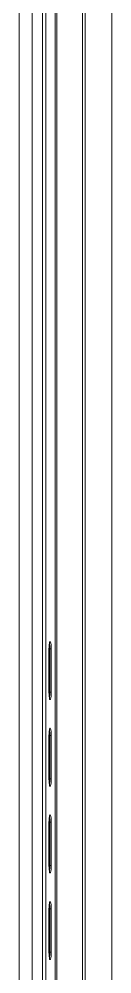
# Model space of a CAD drawing. Header units: inches. Extents: x 1518 to 2565, y 62 to 679.
# Drawn here: x 2129.49 to 2131.63, y 549.08 to 571.12 of the extents above; entities that cross this region are included whole.
import ezdxf

# ---------------------------------------------------------------- set-up
doc = ezdxf.new("R2010")
doc.units = ezdxf.units.IN
doc.header["$LTSCALE"] = 50
doc.header["$MEASUREMENT"] = 0
for name, color, linetype, lineweight in [('E2-ECOFEET', 254, 'Continuous', 5), ('ECOFEET', 254, 'Continuous', 5), ('TEXT', 1, 'Continuous', 20)]:
    doc.layers.add(name, color=color, linetype=linetype, lineweight=lineweight)

# ---------------------------------------------------------------- blocks, each defined once
blk = doc.blocks.new('Z1')
at = {"layer": 'ECOFEET', "color": 1, "linetype": 'Continuous'}
for p, q in [((0.871, 140.498), (0.871, 70.498)), ((1.523, 140.498), (1.523, 70.498)), ((2.142, 70.498), (2.142, 140.498)), ((0, 71.685), (0, 137.185)), ((0.301, 72.518), (0.301, 136.373))]:
    blk.add_line(p, q, dxfattribs=at)
for points in [[(0.832, 140.498), (0.832, 70.498), (0.617, 70.498), (0.54, 70.498), (0.497, 70.498)], [(0.617, 140.498), (0.54, 140.498), (0.54, 70.498)], [(0.617, 70.498), (0.617, 140.498), (0.832, 140.498), (0.871, 140.498), (1.461, 140.498)], [(1.461, 70.498), (1.523, 70.498), (2.142, 70.498), (2.143, 70.498), (2.143, 140.498), (2.142, 140.498), (1.523, 140.498), (1.461, 140.498), (1.461, 70.498), (0.871, 70.498), (0.832, 70.498)], [(0.708, 89.998), (0.742, 89.998), (0.742, 88.998), (0.708, 88.998)], [(0.708, 87.998), (0.742, 87.998), (0.742, 86.998), (0.708, 86.998)], [(0.708, 85.998), (0.742, 85.998), (0.742, 84.998), (0.708, 84.998)], [(0.708, 83.998), (0.742, 83.998), (0.742, 82.998), (0.708, 82.998)]]:
    blk.add_lwpolyline(points, dxfattribs=at)
at = {"layer": 'ECOFEET', "color": 1, "linetype": 'Continuous', "flags": 128}
for points in [[(0.742, 89.998), (0.741, 90.046), (0.738, 90.09), (0.733, 90.127), (0.727, 90.154), (0.719, 90.168), (0.712, 90.168), (0.705, 90.154), (0.699, 90.127), (0.694, 90.09), (0.691, 90.046), (0.69, 89.998), (0.69, 88.998), (0.691, 88.949), (0.694, 88.905), (0.699, 88.868), (0.705, 88.841), (0.712, 88.827), (0.719, 88.827), (0.727, 88.841), (0.733, 88.868), (0.738, 88.905), (0.741, 88.949), (0.742, 88.998)], [(0.742, 87.998), (0.741, 88.046), (0.738, 88.09), (0.733, 88.127), (0.727, 88.154), (0.719, 88.168), (0.712, 88.168), (0.705, 88.154), (0.699, 88.127), (0.694, 88.09), (0.691, 88.046), (0.69, 87.998), (0.69, 86.998), (0.691, 86.949), (0.694, 86.905), (0.699, 86.868), (0.705, 86.841), (0.712, 86.827), (0.719, 86.827), (0.727, 86.841), (0.733, 86.868), (0.738, 86.905), (0.741, 86.949), (0.742, 86.998)], [(0.742, 85.998), (0.741, 86.046), (0.738, 86.09), (0.733, 86.127), (0.727, 86.154), (0.719, 86.168), (0.712, 86.168), (0.705, 86.154), (0.699, 86.127), (0.694, 86.09), (0.691, 86.046), (0.69, 85.998), (0.69, 84.998), (0.691, 84.949), (0.694, 84.905), (0.699, 84.868), (0.705, 84.841), (0.712, 84.827), (0.719, 84.827), (0.727, 84.841), (0.733, 84.868), (0.738, 84.905), (0.741, 84.949), (0.742, 84.998)], [(0.742, 83.998), (0.741, 84.046), (0.738, 84.09), (0.733, 84.127), (0.727, 84.154), (0.719, 84.168), (0.712, 84.168), (0.705, 84.154), (0.699, 84.127), (0.694, 84.09), (0.691, 84.046), (0.69, 83.998), (0.69, 82.998), (0.691, 82.949), (0.694, 82.905), (0.699, 82.868), (0.705, 82.841), (0.712, 82.827), (0.719, 82.827), (0.727, 82.841), (0.733, 82.868), (0.738, 82.905), (0.741, 82.949), (0.742, 82.998)]]:
    blk.add_lwpolyline(points, dxfattribs=at)
at = {"layer": 'ECOFEET', "color": 1, "linetype": 'Continuous'}
for points in [[(0.699, 90.129, -0.044085), (0.708, 89.998), (0.708, 88.998, -0.044084), (0.699, 88.866)], [(0.699, 88.129, -0.044085), (0.708, 87.998), (0.708, 86.998, -0.044085), (0.699, 86.866)], [(0.699, 86.129, -0.044084), (0.708, 85.998), (0.708, 84.998, -0.044078), (0.699, 84.866)], [(0.699, 84.129, -0.044084), (0.708, 83.998), (0.708, 82.998, -0.044084), (0.699, 82.866)]]:
    blk.add_lwpolyline(points, format="xyb", dxfattribs=at)
blk = doc.blocks.new('*U215')
at = {"layer": 'E2-ECOFEET'}
blk.add_blockref('Z1', (60.859, 10.38), dxfattribs=at)

msp = doc.modelspace()

# ---------------------------------------------------------------- block references
at = {"layer": 'TEXT'}
msp.add_blockref('*U215', (2068.627, 456.206), dxfattribs=at)

doc.saveas('drawing.dxf')
